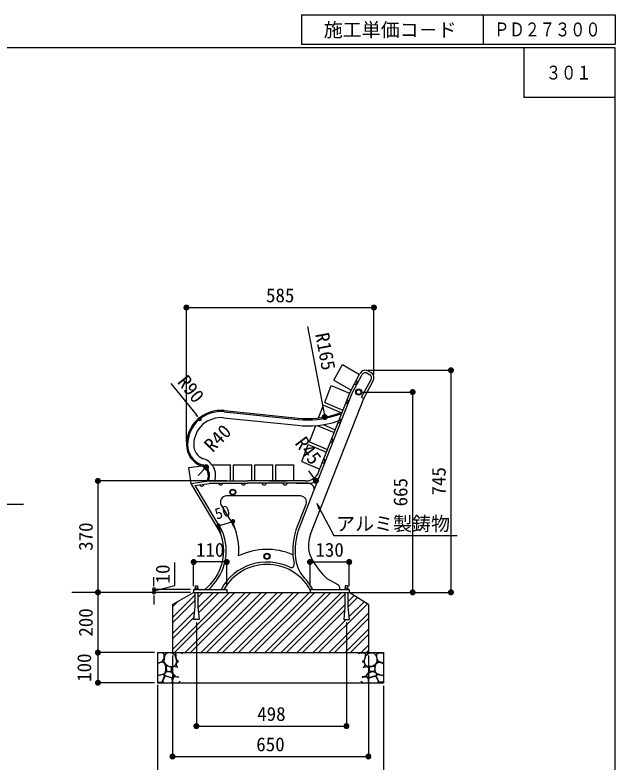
# Model space of a CAD drawing. Units: millimetres at full size, sheet at 1:20; some dimension numbers follow another scale. Extents: x 129 to 5605, y 2047 to 5780.
# Drawn here: x 3614 to 5605, y 3300 to 5780 of the extents above; entities that cross this region are included whole.
import ezdxf
from ezdxf.enums import TextEntityAlignment as Align

# ---------------------------------------------------------------- set-up
doc = ezdxf.new("R2010")
doc.units = ezdxf.units.MM
doc.header["$LTSCALE"] = 20
for name, color, linetype, lineweight in [('0_2', 7, 'Continuous', 25), ('_0-0_', 7, 'Continuous', 25), ('ハッチ', 4, 'Continuous', 25), ('寸法', 3, 'Continuous', 25), ('本体', 7, 'Continuous', 25)]:
    doc.layers.add(name, color=color, linetype=linetype, lineweight=lineweight)
doc.styles.add('ＭＳ ゴシック', font='')
doc.styles.get('ＭＳ ゴシック').set_extended_font_data('MS Gothic')

# ---------------------------------------------------------------- blocks, each defined once
blk = doc.blocks.new('filled_dot')
at = {"color": 0, "linetype": 'Continuous', "lineweight": -2, "const_width": 1.25}
blk.add_lwpolyline([(-0.625, 0, 1), (0.625, 0, 1)], format="xyb", close=True, dxfattribs=at)

msp = doc.modelspace()

# ---------------------------------------------------------------- hatches: boundary and pattern name
at = {"layer": '寸法'}
msp.add_hatch(color=256, dxfattribs=at).paths.add_polyline_path([(4615.47, 4157.94), (4627.75, 4141.84), (4622.17, 4138.83)])

# ---------------------------------------------------------------- linework, layer by layer
at = {"layer": '0_2'}
for p, q in [((4183.39, 4808.66), (4805.49, 4808.66)), ((4183.39, 4363.02), (4183.39, 4808.66)), ((4805.49, 4585.24), (4805.49, 4808.66)), ((4786.86, 4600.3), (5060.91, 4600.3)), ((5060.91, 4600.3), (5060.91, 3863.05)), ((4764.89, 4528.05), (4933.82, 4528.05)), ((4933.82, 4528.05), (4933.82, 3863.05)), ((4222.13, 4250.95), (4248.8, 4278.3)), ((4588.18, 4266.05), (4612.84, 4233.3)), ((3889.74, 4233.05), (3889.74, 3863.05)), ((4248.57, 4233.05), (3889.74, 4233.05)), ((4289.77, 4084.31), (4337.65, 4098.73)), ((4345.18, 4073.71), (4337.65, 4098.73)), ((4297.31, 4059.29), (4289.77, 4084.31)), ((4317.21, 3963.86), (4207.21, 3963.86)), ((4207.21, 3883.05), (4207.21, 3963.86)), ((4317.21, 3883.05), (4317.21, 3963.86)), ((4593.37, 3963.86), (4723.37, 3963.86)), ((4593.37, 3883.05), (4593.37, 3963.86)), ((4723.37, 3883.05), (4723.37, 3963.86)), ((4197.21, 3863.05), (3889.74, 3863.05)), ((3889.74, 3863.05), (3889.74, 3663.05)), ((4142.21, 3863.05), (3889.74, 3863.05)), ((4868.72, 3863.05), (5060.91, 3863.05)), ((4868.72, 3863.05), (4933.82, 3863.05)), ((4216.29, 3763.05), (4216.29, 3419)), ((4714.29, 3763.05), (4714.29, 3419)), ((4077.21, 3663.05), (3889.74, 3663.05)), ((3889.74, 3663.05), (3889.74, 3563.05)), ((4077.21, 3663.05), (3889.74, 3663.05)), ((4137.21, 3653.05), (4137.21, 3318.12)), ((4787.21, 3653.05), (4787.21, 3318.12)), ((4077.21, 3563.05), (3889.74, 3563.05)), ((4087.63, 3555.75), (4087.63, 3197.42)), ((4837.21, 3553.05), (4837.21, 3197.42)), ((4216.29, 3419), (4714.29, 3419)), ((4137.21, 3318.12), (4787.21, 3318.12))]:
    msp.add_line(p, q, dxfattribs=at)
at = {"layer": '0_2', "color": 1}
for p, q in [((4131.97, 4556.04), (4215.28, 4453.8)), ((4221.59, 4446.05), (4215.28, 4453.8)), ((4145.11, 3886.24), (4145.11, 3962.33)), ((4075.76, 3893.05), (4075.76, 3913.05)), ((4075.76, 3883.05), (4075.76, 3893.05)), ((4075.76, 3868.05), (4145.11, 3886.24)), ((4197.21, 3873.05), (4075.76, 3873.05)), ((4075.76, 3873.05), (4075.76, 3863.05)), ((4197.21, 3863.05), (4075.76, 3863.05)), ((4075.76, 3853.05), (4075.76, 3843.05)), ((4075.76, 3843.05), (4075.76, 3823.05))]:
    msp.add_line(p, q, dxfattribs=at)
for centre, start, end in [((4227.91, 4438.3), 129.17267, 309.17267), ((4227.91, 4438.3), 309.17267, 129.17267), ((4075.76, 3873.05), 90, 270), ((4075.76, 3873.05), 270, 90), ((4075.76, 3863.05), 90, 270), ((4075.76, 3863.05), 270, 90)]:
    msp.add_arc(centre, 5, start, end, dxfattribs=at)
at = {"layer": '_0-0_'}
for p, q in [((4565.19, 5780.06), (5605.41, 5780.06)), ((4565.19, 5780.06), (4565.19, 5683.31)), ((5167.58, 5780.06), (5167.58, 5683.31)), ((5605.41, 5780.06), (5605.41, 5683.31)), ((4565.19, 5683.31), (5605.41, 5683.31)), ((5302.71, 5670.34), (5302.71, 5506.34)), ((5605.41, 5506.34), (5302.71, 5506.34))]:
    msp.add_line(p, q, dxfattribs=at)
at = {"layer": '_0-0_', "color": 6}
msp.add_lwpolyline([(5605.41, 5670.34), (129.15, 5670.34), (129.15, 2046.71), (5605.41, 2046.71)], close=True, dxfattribs=at)
at = {"layer": 'ハッチ'}
for p, q in [((4137.21, 3673.78), (4326.48, 3863.05)), ((4137.21, 3779.84), (4211.29, 3853.92)), ((4144.16, 3663.05), (4344.16, 3863.05)), ((4179.51, 3663.05), (4379.51, 3863.05)), ((4197.19, 3663.05), (4397.19, 3863.05)), ((4221.29, 3846.24), (4238.09, 3863.05)), ((4221.65, 3811.25), (4273.45, 3863.05)), ((4223.23, 3795.15), (4291.13, 3863.05)), ((4232.55, 3663.05), (4432.55, 3863.05)), ((4250.23, 3663.05), (4450.23, 3863.05)), ((4285.58, 3663.05), (4485.58, 3863.05)), ((4303.26, 3663.05), (4503.26, 3863.05)), ((4338.61, 3663.05), (4538.61, 3863.05)), ((4356.29, 3663.05), (4556.29, 3863.05)), ((4391.65, 3663.05), (4591.65, 3863.05)), ((4409.32, 3663.05), (4609.32, 3863.05)), ((4444.68, 3663.05), (4644.68, 3863.05)), ((4462.36, 3663.05), (4662.36, 3863.05)), ((4497.71, 3663.05), (4697.71, 3863.05)), ((4515.39, 3663.05), (4709.29, 3856.95)), ((4719.29, 3831.59), (4740.2, 3852.5)), ((4719.38, 3814), (4751.07, 3845.69)), ((4137.21, 3762.16), (4211.29, 3836.24)), ((4137.21, 3815.2), (4155.53, 3833.52)), ((4550.75, 3663.05), (4709.29, 3821.59)), ((4621.46, 3663.05), (4783.67, 3825.26)), ((4722.53, 3781.8), (4772.8, 3832.07)), ((4137.21, 3726.81), (4209.76, 3799.36)), ((4568.42, 3663.05), (4708.09, 3802.72)), ((4137.21, 3709.13), (4207.85, 3779.77)), ((4603.78, 3663.05), (4713.78, 3773.05)), ((4656.81, 3663.05), (4787.21, 3793.45)), ((4674.49, 3663.05), (4787.21, 3775.77)), ((4709.84, 3663.05), (4787.21, 3740.41)), ((4727.52, 3663.05), (4787.21, 3722.73)), ((4762.88, 3663.05), (4787.21, 3687.38)), ((4780.56, 3663.05), (4787.21, 3669.7)), ((4154.78, 3613.51), (4152.52, 3614.75)), ((4769.64, 3613.51), (4771.9, 3614.75))]:
    msp.add_line(p, q, dxfattribs=at)
for points in [[(4108.41, 3642.83), (4109.81, 3649.01), (4109.25, 3654.07), (4107.84, 3659.68), (4103.63, 3661.37), (4096.89, 3662.21), (4091.27, 3661.93), (4087.63, 3660.52)], [(4170.16, 3659.23), (4169.38, 3659.84), (4163.07, 3662.11), (4156.01, 3662.11), (4149.7, 3662.11), (4147.18, 3659.59), (4147.93, 3654.3), (4148.44, 3647.24), (4151.72, 3638.16), (4153.48, 3635.14), (4158.49, 3634)], [(4754.25, 3659.23), (4755.04, 3659.84), (4761.35, 3662.11), (4768.41, 3662.11), (4774.72, 3662.11), (4777.24, 3659.59), (4776.48, 3654.3), (4775.98, 3647.24), (4772.7, 3638.16), (4770.94, 3635.14), (4765.93, 3634)], [(4816.01, 3642.83), (4814.61, 3649.01), (4815.17, 3654.07), (4816.57, 3659.68), (4820.79, 3661.37), (4827.53, 3662.21), (4833.15, 3661.93), (4836.79, 3660.52)], [(4087.63, 3629.39), (4089.02, 3629.07), (4096.89, 3631.04), (4104.47, 3634.69), (4108.41, 3642.83)], [(4114.31, 3618.96), (4111.22, 3626.83), (4106.44, 3630.48), (4101.66, 3631.04), (4094.08, 3629.07), (4087.63, 3625.79)], [(4158.33, 3633.45), (4157.27, 3633.37), (4155.25, 3632.62), (4151.21, 3630.1), (4149.7, 3623.79), (4149.95, 3618.75), (4152.98, 3615.22), (4154.83, 3614.19)], [(4766.09, 3633.45), (4767.15, 3633.37), (4769.17, 3632.62), (4773.21, 3630.1), (4774.72, 3623.79), (4774.47, 3618.75), (4771.44, 3615.22), (4769.59, 3614.19)], [(4810.11, 3618.96), (4813.2, 3626.83), (4817.98, 3630.48), (4822.76, 3631.04), (4830.34, 3629.07), (4836.79, 3625.79)], [(4836.79, 3629.39), (4835.4, 3629.07), (4827.53, 3631.04), (4819.95, 3634.69), (4816.01, 3642.83)], [(4087.63, 3587.38), (4098.92, 3589.39), (4109.81, 3593.13), (4114.31, 3598.18), (4115.4, 3605.63), (4114.87, 3616.16), (4114.31, 3618.96)], [(4152.52, 3614.75), (4147.46, 3616.16), (4143.53, 3616.44), (4139.88, 3616.16), (4134.54, 3612.51), (4134.54, 3602.4), (4139.88, 3592.01), (4146.92, 3585.12), (4153.13, 3582.44), (4157.61, 3582.61)], [(4771.9, 3614.75), (4776.95, 3616.16), (4780.89, 3616.44), (4784.54, 3616.16), (4789.88, 3612.51), (4789.88, 3602.4), (4784.54, 3592.01), (4777.5, 3585.12), (4771.29, 3582.44), (4766.81, 3582.61)], [(4836.79, 3587.38), (4825.5, 3589.39), (4814.61, 3593.13), (4810.11, 3598.18), (4809.02, 3605.63), (4809.55, 3616.16), (4810.11, 3618.96)], [(4103.26, 3567.34), (4106.2, 3573.85), (4108.64, 3578.89), (4110.1, 3582.47), (4110.1, 3586.37), (4108.15, 3588.98), (4105.22, 3590.11), (4100.01, 3589.63), (4093.99, 3588.16), (4089.59, 3586.54), (4087.63, 3584.93)], [(4134.41, 3563.05), (4135.5, 3564.25), (4136.64, 3570.1), (4135.82, 3576.45), (4131.1, 3580.19), (4122.15, 3582.63), (4117.1, 3584.26), (4113.68, 3584.26), (4111.24, 3582.14), (4107.82, 3575.31), (4105.22, 3570.27), (4106.2, 3564.25), (4107.59, 3563.05)], [(4158.29, 3580.13), (4155.65, 3581.09), (4147.26, 3582.77), (4141.55, 3581.43), (4138.19, 3575.06), (4137.52, 3569.02), (4137.86, 3563.82), (4138.69, 3563.05)], [(4766.13, 3580.13), (4768.77, 3581.09), (4777.16, 3582.77), (4782.87, 3581.43), (4786.23, 3575.06), (4786.9, 3569.02), (4786.56, 3563.82), (4785.73, 3563.05)], [(4790.01, 3563.05), (4788.92, 3564.25), (4787.78, 3570.1), (4788.6, 3576.45), (4793.32, 3580.19), (4802.27, 3582.63), (4807.32, 3584.26), (4810.74, 3584.26), (4813.18, 3582.14), (4816.6, 3575.31), (4819.2, 3570.27), (4818.22, 3564.25), (4816.83, 3563.05)], [(4821.15, 3567.34), (4818.22, 3573.85), (4815.78, 3578.89), (4814.32, 3582.47), (4814.32, 3586.37), (4816.27, 3588.98), (4819.2, 3590.11), (4824.41, 3589.63), (4830.43, 3588.16), (4834.83, 3586.54), (4836.79, 3584.93)], [(4087.63, 3565.75), (4091.06, 3564.9), (4096.75, 3565.39), (4101.31, 3566.36), (4103.26, 3567.34)], [(4155.46, 3563.05), (4155.65, 3563.15), (4159.01, 3565.16), (4162.19, 3567.67), (4162.51, 3568.39)], [(4768.96, 3563.05), (4768.77, 3563.15), (4765.41, 3565.16), (4762.22, 3567.67), (4761.91, 3568.39)], [(4836.79, 3565.75), (4833.36, 3564.9), (4827.67, 3565.39), (4823.11, 3566.36), (4821.15, 3567.34)]]:
    msp.add_lwpolyline(points, dxfattribs=at)
for points in [[(4127.56, 3662.08), (4119.38, 3660.64), (4112.16, 3654.87), (4109.76, 3644.29), (4108.8, 3631.3), (4116.01, 3622.16), (4125.64, 3617.35), (4141.04, 3616.87), (4148.26, 3623.13), (4151.63, 3634.67), (4145.85, 3653.91), (4135.75, 3660.64)], [(4796.85, 3662.08), (4805.04, 3660.64), (4812.25, 3654.87), (4814.66, 3644.29), (4815.62, 3631.3), (4808.4, 3622.16), (4798.78, 3617.35), (4783.38, 3616.87), (4776.16, 3623.13), (4772.79, 3634.67), (4778.57, 3653.91), (4788.67, 3660.64)], [(4142.56, 3583.78), (4142.39, 3587.64), (4140.71, 3590.32), (4137.35, 3594.85), (4131.81, 3598.29), (4124.58, 3600.14), (4119.66, 3599.52), (4116.27, 3598.29), (4113.66, 3595.99), (4110.12, 3592.91), (4110.42, 3589.68), (4113.66, 3586.45), (4118.42, 3584.45), (4121.66, 3583.69), (4131.98, 3580.59), (4139.03, 3581.09)], [(4133.83, 3604.95), (4133.83, 3609), (4133.49, 3613.06), (4131.29, 3615.59), (4124.7, 3617.11), (4120.98, 3617.96), (4118.78, 3617.45), (4116.59, 3615.76), (4116.25, 3610.69), (4116.76, 3604.27), (4118.58, 3601.21), (4122.27, 3600.6), (4127.35, 3600.29), (4131.81, 3601.21), (4134, 3603.09)], [(4781.86, 3583.78), (4782.03, 3587.64), (4783.71, 3590.32), (4787.07, 3594.85), (4792.61, 3598.29), (4799.84, 3600.14), (4804.76, 3599.52), (4808.15, 3598.29), (4810.76, 3595.99), (4814.3, 3592.91), (4813.99, 3589.68), (4810.76, 3586.45), (4805.99, 3584.45), (4802.76, 3583.69), (4792.44, 3580.59), (4785.39, 3581.09)], [(4790.59, 3604.95), (4790.59, 3609), (4790.93, 3613.06), (4793.12, 3615.59), (4799.72, 3617.11), (4803.44, 3617.96), (4805.63, 3617.45), (4807.83, 3615.76), (4808.17, 3610.69), (4807.66, 3604.27), (4805.84, 3601.21), (4802.15, 3600.6), (4797.07, 3600.29), (4792.61, 3601.21), (4790.42, 3603.09)]]:
    msp.add_lwpolyline(points, close=True, dxfattribs=at)
at = {"layer": '寸法'}
msp.add_line((4585.52, 4745.87), (4642.19, 4445.17), dxfattribs=at)
for points in [[(2705.19, 4202.23), (2742.96, 4155.4), (3642.91, 4155.4)], [(4615.47, 4157.94), (4672.68, 4051.82), (5081.27, 4051.82)]]:
    msp.add_lwpolyline(points, dxfattribs=at)
at = {"layer": '寸法', "lineweight": 13}
msp.add_lwpolyline([(4615.47, 4157.94), (4627.75, 4141.84), (4622.17, 4138.83)], close=True, dxfattribs=at)
at = {"layer": '本体'}
for p, q in [((4672.49, 4566.97), (4701.1, 4619.74)), ((4701.1, 4619.74), (4757.68, 4586.86)), ((4726.15, 4527.87), (4759.22, 4589.73)), ((4782.93, 4590.65), (4791.56, 4585.59)), ((4786.98, 4597.55), (4795.61, 4592.49)), ((4672.49, 4566.97), (4729.38, 4533.91)), ((4733.43, 4524.52), (4766.27, 4585.96)), ((4764.58, 4510.67), (4796.07, 4569.58)), ((4771.64, 4506.9), (4803.13, 4565.81)), ((4642.15, 4493.75), (4663.91, 4549.69)), ((4663.91, 4549.69), (4724.62, 4523.97)), ((4621.89, 4261.64), (4726.15, 4527.87)), ((4626.35, 4251.1), (4733.43, 4524.52)), ((4595.02, 4055.91), (4771.64, 4506.9)), ((4642.15, 4493.75), (4702.74, 4468.08)), ((4764.58, 4510.67), (4771.64, 4506.9)), ((4308.93, 4466.44), (4554.55, 4441.44)), ((4622.04, 4442.06), (4638.52, 4484.42)), ((4638.52, 4484.42), (4699.09, 4458.77)), ((4306.5, 4442.56), (4552.12, 4417.57)), ((4308.53, 4462.46), (4554.14, 4437.46)), ((4676.74, 4453.78), (4699.98, 4461.04)), ((4677.93, 4449.97), (4698.11, 4456.27)), ((4591.37, 4363.21), (4612.28, 4416.96)), ((4617.27, 4417.4), (4673.55, 4393.56)), ((4636.99, 4419.91), (4677.2, 4402.88)), ((4683.89, 4430.88), (4688.76, 4432.4)), ((4207.39, 4353.05), (4207.39, 4353.02)), ((4565.98, 4297.95), (4587.75, 4353.89)), ((4587.75, 4353.89), (4648.02, 4328.36)), ((4591.37, 4363.21), (4651.67, 4337.67)), ((4565.98, 4297.95), (4626.13, 4272.47)), ((4191.22, 4277.14), (4232.81, 4283.43)), ((4199.25, 4224.08), (4191.22, 4277.14)), ((4269.81, 4286.72), (4329.81, 4286.72)), ((4269.81, 4284.31), (4269.81, 4286.72)), ((4329.81, 4233.05), (4329.81, 4286.72)), ((4339.81, 4286.72), (4399.81, 4286.72)), ((4339.81, 4233.05), (4339.81, 4286.72)), ((4399.81, 4233.05), (4399.81, 4286.72)), ((4409.81, 4286.72), (4469.81, 4286.72)), ((4409.81, 4233.05), (4409.81, 4286.72)), ((4469.81, 4233.05), (4469.81, 4286.72)), ((4479.81, 4233.05), (4479.81, 4286.72)), ((4479.81, 4286.72), (4539.81, 4286.72)), ((4539.81, 4233.05), (4539.81, 4286.72)), ((4256.24, 4248.49), (4253.98, 4263.38)), ((4605.46, 4197.75), (4626.35, 4251.1)), ((4197.98, 4224.25), (4257.85, 4233)), ((4197.98, 4224.25), (4257.85, 4233)), ((4197.98, 4224.25), (4294.24, 4063.2)), ((4210.99, 4218.07), (4258.43, 4225)), ((4210.99, 4218.07), (4301.11, 4067.3)), ((4258.57, 4233.05), (4387.21, 4233.05)), ((4316.21, 4233.05), (4258.57, 4233.05)), ((4259.15, 4225.05), (4387.21, 4225.05)), ((4323.21, 4233.05), (4383.21, 4233.05)), ((4579.99, 4233.05), (4387.21, 4233.05)), ((4588.18, 4225.05), (4387.21, 4225.05)), ((4451.21, 4233.05), (4391.21, 4233.05)), ((4458.21, 4233.05), (4515.85, 4233.05)), ((4548.93, 4225.05), (4586.84, 4225.05)), ((4553.79, 4065.8), (4605.46, 4197.75)), ((4561.8, 4183.05), (4316.11, 4183.05)), ((4298.95, 4152.79), (4337.16, 4088.85)), ((4546.34, 4068.72), (4580.43, 4155.75)), ((4648.79, 3909.11), (4686.16, 3888.78)), ((4207.21, 3873.05), (4317.21, 3873.05)), ((4207.21, 3873.05), (4207.21, 3863.05)), ((4211.29, 3877.05), (4221.29, 3877.05)), ((4211.29, 3877.05), (4211.29, 3873.05)), ((4212.29, 3885.05), (4212.29, 3877.05)), ((4212.29, 3885.05), (4220.29, 3885.05)), ((4220.29, 3885.05), (4220.29, 3877.05)), ((4221.29, 3877.05), (4221.29, 3873.05)), ((4317.21, 3873.05), (4317.21, 3863.05)), ((4593.37, 3873.05), (4723.37, 3873.05)), ((4593.37, 3873.05), (4593.37, 3863.05)), ((4691.38, 3880), (4691.38, 3873.05)), ((4719.29, 3877.05), (4709.29, 3877.05)), ((4709.29, 3877.05), (4709.29, 3873.05)), ((4718.29, 3885.05), (4710.29, 3885.05)), ((4710.29, 3885.05), (4710.29, 3877.05)), ((4718.29, 3885.05), (4718.29, 3877.05)), ((4719.29, 3877.05), (4719.29, 3873.05)), ((4723.37, 3873.05), (4723.37, 3863.05)), ((4152.21, 3863.05), (3803.41, 3863.05)), ((4137.21, 3823.05), (4207.21, 3863.05)), ((4207.21, 3863.05), (4622.21, 3863.05)), ((4211.29, 3863.05), (4211.29, 3814.94)), ((4221.29, 3863.05), (4221.29, 3814.94)), ((4622.21, 3863.05), (5003.5, 3863.05)), ((4709.29, 3863.05), (4709.29, 3814.94)), ((4719.29, 3863.05), (4719.29, 3814.94)), ((4787.21, 3823.05), (4723.37, 3863.05)), ((4137.21, 3823.05), (4137.21, 3663.05)), ((4787.21, 3823.05), (4787.21, 3663.05)), ((4211.29, 3814.94), (4207.19, 3773.05)), ((4221.29, 3814.94), (4225.39, 3773.05)), ((4709.29, 3814.94), (4705.19, 3773.05)), ((4719.29, 3814.94), (4723.39, 3773.05)), ((4225.39, 3773.05), (4207.19, 3773.05)), ((4705.19, 3773.05), (4723.39, 3773.05)), ((4087.21, 3663.05), (4837.21, 3663.05)), ((4087.21, 3663.05), (4087.21, 3563.05)), ((4837.21, 3663.05), (4837.21, 3563.05)), ((4087.21, 3563.05), (4837.21, 3563.05))]:
    msp.add_line(p, q, dxfattribs=at)
for centre, radius in [((4754.89, 4528.05), 10), ((4754.89, 4528.05), 8), ((4337.29, 4195.61), 10), ((4337.29, 4195.61), 8), ((4450.6, 3982.73), 10), ((4450.6, 3982.73), 8)]:
    msp.add_circle(centre, radius, dxfattribs=at)
for centre, radius, start, end in [((4776.86, 4580.3), 20, 59.59889, 151.87177), ((4776.86, 4580.3), 12, 59.59889, 151.87177), ((4785.49, 4575.24), 20, 331.87177, 59.59889), ((4742.61, 4560.87), 7, 250.45148, 54.02506), ((4785.49, 4575.24), 12, 331.87177, 59.59889), ((4712.97, 4496.9), 7, 256.67091, 60.24449), ((4297.39, 4353.02), 114, 84.19004, 180), ((4297.39, 4353.02), 110, 84.19004, 180), ((4297.39, 4353.02), 90, 84.19004, 180), ((4585.52, 4745.87), 310, 264.19004, 287.34362), ((4585.52, 4745.87), 306, 264.19004, 287.34362), ((4585.52, 4745.87), 330, 264.19004, 287.34362), ((4688.05, 4433.26), 7, 256.67091, 60.24449), ((4662.23, 4367.33), 7, 256.67091, 60.24449), ((4257.39, 4353.05), 74, 180, 248.70094), ((4257.39, 4353.05), 70, 180, 248.70094), ((4257.39, 4353.05), 50, 180, 247.38014), ((4222.13, 4250.95), 58.2, 342.08374, 74.01093), ((4635.7, 4299.6), 7, 256.67091, 60.24449), ((4222.13, 4250.95), 34.2, 326.2032, 75.81198), ((4222.13, 4250.95), 38.2, 331.41826, 75.81198), ((4579.99, 4278.05), 45, 270, 338.61401), ((4588.18, 4266.05), 41, 270, 338.61401), ((4234.27, 4222.43), 7, 196.88021, 0.45379), ((4297.36, 4226.05), 7, 188.21321, 351.78679), ((4372.64, 4226.05), 7, 188.21321, 351.78679), ((4441.15, 4226.05), 7, 188.21321, 351.78679), ((4510.59, 4226.05), 7, 188.21321, 351.78679), ((4515.27, 4220.05), 5, 81.69432, 90), ((4515.85, 4228.05), 5, 81.69432, 90), ((4586.84, 4205.05), 20, 338.61401, 90), ((4316.11, 4163.05), 20, 90, 210.86686), ((4561.8, 4163.05), 20, 338.61401, 90), ((4242.74, 4032.42), 110, 16.75748, 30.86686), ((4142.44, 4002.22), 164.75, 308.3698, 16.75748), ((4142.44, 4002.22), 172.75, 311.60732, 16.75748), ((4242.74, 4032.42), 60, 16.75748, 30.86686), ((4242.74, 4032.42), 68, 16.75748, 30.86686), ((4142.44, 4002.22), 214.75, 355.12562, 16.75748), ((4758.77, 4002.22), 222.75, 163.24252, 191.65882), ((4758.77, 4002.22), 214.75, 163.24252, 190.51459), ((4688.14, 4019.45), 100, 158.61401, 210.67377), ((4450.6, 3791.17), 214.58, 66.4075, 116.03741), ((4450.6, 3791.17), 172.58, 63.93743, 151.67632), ((4450.6, 3791.17), 164.58, 29.8357, 150.1643), ((4530.82, 3955.18), 10, 243.93743, 11.65882), ((4645.94, 3981.28), 100, 190.51459, 224.22217), ((4850.4, 4115.69), 288.66, 210.67377, 225.69891), ((4450.6, 3791.17), 172.58, 28.32368, 44.22217), ((4681.38, 3880), 10, 0, 61.45719)]:
    msp.add_arc(centre, radius, start, end, dxfattribs=at)

# ---------------------------------------------------------------- block references
at = {"layer": '0_2', "xscale": 8, "yscale": 8}
for p in [(4183.39, 4808.66), (4207.21, 3963.86), (4593.37, 3963.86), (4216.29, 3419), (4137.21, 3318.12)]:
    msp.add_blockref('filled_dot', p, dxfattribs=at)
at = {"layer": '0_2'}
for p, xscale, yscale, rotation in [((4805.49, 4808.66), 8, 8, 180), ((5060.91, 4600.3), 8, 8, 270), ((4933.82, 4528.05), 8, 8, 270), ((4248.8, 4278.3), 8, 8, 225.7), ((3889.74, 4233.05), 8, 8, 270), ((4612.84, 4233.3), 8, 8, 127), ((4289.77, 4084.31), 6, 6, 16.8), ((4337.65, 4098.73), 6, 6, 196.8), ((4317.21, 3963.86), 8, 8, 180), ((4723.37, 3963.86), 8, 8, 180), ((3889.74, 3863.05), 8, 8, 90), ((3889.74, 3863.05), 8, 8, 270), ((4933.82, 3863.05), 8, 8, 90), ((5060.91, 3863.05), 8, 8, 90), ((3889.74, 3663.05), 8, 8, 90), ((3889.74, 3663.05), 8, 8, 270), ((3889.74, 3563.05), 8, 8, 90), ((4714.29, 3419), 8, 8, 180), ((4787.21, 3318.12), 8, 8, 180)]:
    msp.add_blockref('filled_dot', p, dxfattribs=dict(at, xscale=xscale, yscale=yscale, rotation=rotation))
at = {"layer": '寸法', "xscale": 8, "yscale": 8, "rotation": 100.7}
msp.add_blockref('filled_dot', (4642.19, 4445.17), dxfattribs=at)

# ---------------------------------------------------------------- texts
at = {"layer": '0_2', "style": 'ＭＳ ゴシック'}
for s, p in [('585', (4494.44, 4812.16)), ('110', (4262.21, 3967.36)), ('130', (4658.37, 3967.36)), ('498', (4465.29, 3422.5)), ('650', (4462.21, 3321.62))]:
    msp.add_text(s, height=46.19, dxfattribs=at).set_placement(p, align=Align.BOTTOM_CENTER)
at = {"layer": '0_2', "color": 3, "style": 'ＭＳ ゴシック'}
for s, rotation, p in [('R90', 309.173, (4140.17, 4551.52)), ('10', 90, (4141.61, 3892.78))]:
    msp.add_text(s, height=46.19, rotation=rotation, dxfattribs=at).set_placement(p, align=Align.BOTTOM_LEFT)
at = {"layer": '0_2', "style": 'ＭＳ ゴシック'}
for s, height, rotation, p in [('R40', 46.19, 45.721, (4313.27, 4349.43)), ('R45', 46.19, 306.984, (4558.3, 4311.53)), ('745', 46.19, 90, (5057.41, 4231.67)), ('665', 46.19, 90, (4930.31, 4195.55)), ('50', 36.95, 16.757, (4310.89, 4100.9)), ('370', 46.19, 90, (3886.24, 4048.05)), ('200', 46.19, 90, (3886.24, 3763.05)), ('100', 46.19, 90, (3881.24, 3613.05))]:
    msp.add_text(s, height=height, rotation=rotation, dxfattribs=at).set_placement(p, align=Align.BOTTOM_CENTER)
at = {"layer": '_0-0_', "style": 'ＭＳ ゴシック'}
msp.add_text('施工単価コ－ド', height=46.19, dxfattribs=at).set_placement((4859.47, 5730.68), align=Align.MIDDLE_CENTER)
at = {"layer": '_0-0_', "style": 'ＭＳ ゴシック', "width": 0.8}
for s, p in [('ＰＤ２７３００', (5380.97, 5731.82)), ('３０１', (5451.69, 5588.47))]:
    msp.add_text(s, height=46.19, dxfattribs=at).set_placement(p, align=Align.MIDDLE_CENTER)
at = {"layer": '寸法', "style": 'ＭＳ ゴシック'}
msp.add_text('R165', height=46.19, rotation=280.672, dxfattribs=at).set_placement((4608.29, 4656.07), align=Align.BOTTOM_CENTER)
msp.add_text('アルミ製鋳物', height=46.19, dxfattribs=at).set_placement((4680.02, 4053.97), align=Align.BOTTOM_LEFT)

doc.saveas('drawing.dxf')
